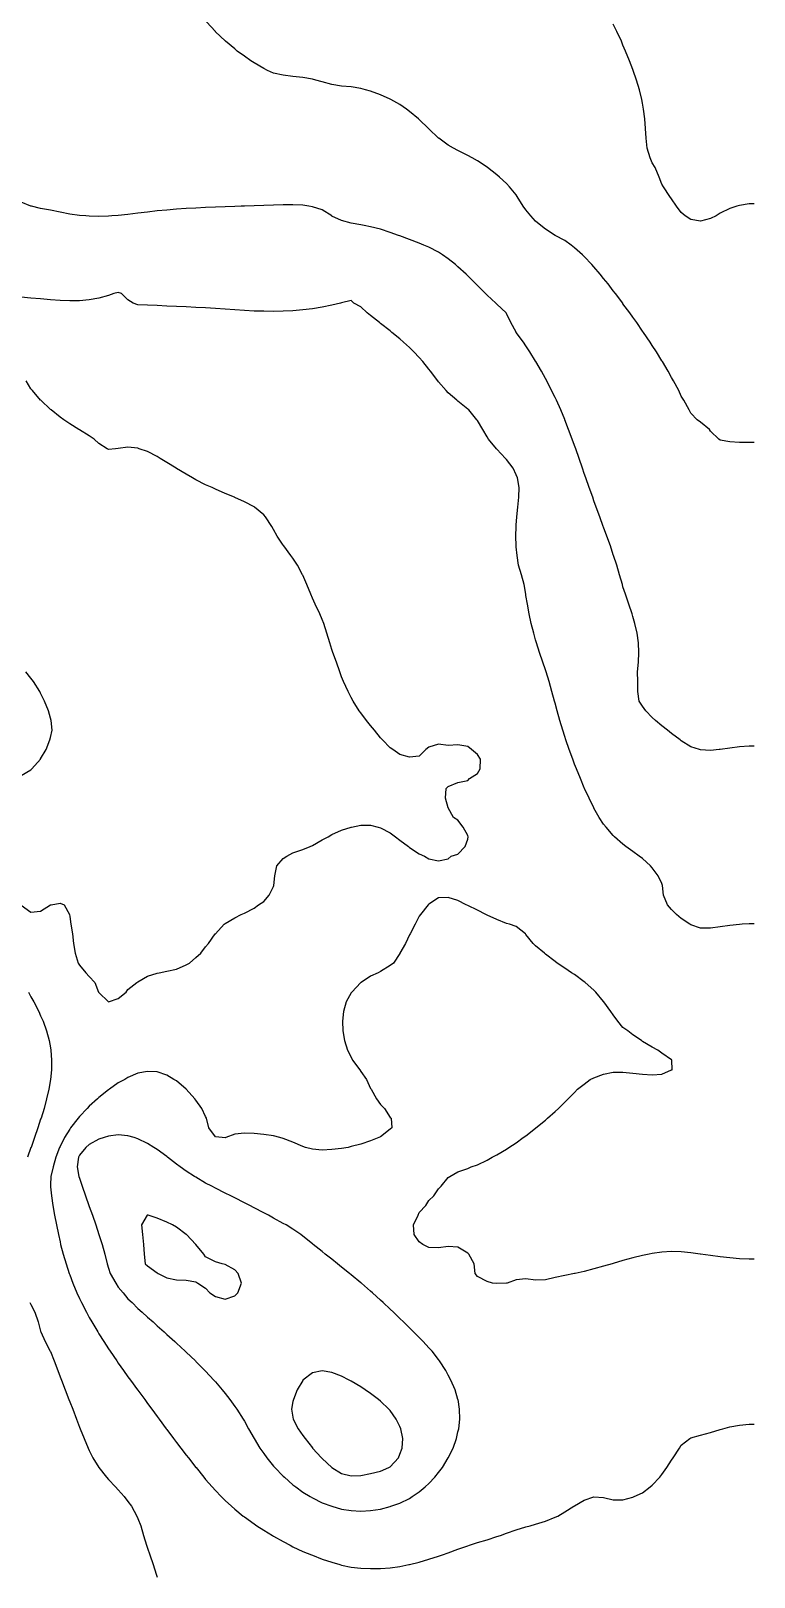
# Model space of a CAD drawing. Extents: x 771911 to 772814, y 1416488 to 1417835.
# Drawn here: x 772616.4 to 772690.9, y 1417065.9 to 1417225.3 of the extents above; entities that cross this region are included whole.
import ezdxf

# ---------------------------------------------------------------- set-up
doc = ezdxf.new("R2010")
doc.units = 0
doc.header["$MEASUREMENT"] = 0
for name, color, linetype in [('735.5', 1, 'CONTINUOUS'), ('736', 1, 'CONTINUOUS'), ('736.5', 1, 'CONTINUOUS'), ('737', 1, 'CONTINUOUS'), ('737.5', 1, 'CONTINUOUS'), ('738', 1, 'CONTINUOUS'), ('738.5', 1, 'CONTINUOUS')]:
    doc.layers.add(name, color=color, linetype=linetype)

msp = doc.modelspace()

# ---------------------------------------------------------------- linework, layer by layer
at = {"layer": '735.5', "color": 0, "linetype": 'Continuous'}
for points in [[(772637.43, 1417094.91, 735.5), (772637.75, 1417095.21, 735.5), (772638.12, 1417096.21, 735.5), (772637.77, 1417097.21, 735.5), (772637.43, 1417097.58, 735.5), (772636.43, 1417098.15, 735.5), (772636.12, 1417098.21, 735.5), (772635.43, 1417098.42, 735.5), (772634.43, 1417098.94, 735.5), (772634.26, 1417099.21, 735.5), (772633.43, 1417100.2, 735.5), (772633.43, 1417100.21, 735.5), (772632.46, 1417101.21, 735.5), (772632.43, 1417101.23, 735.5), (772631.43, 1417101.97, 735.5), (772631.01, 1417102.21, 735.5), (772630.43, 1417102.51, 735.5), (772629.43, 1417102.9, 735.5), (772628.5, 1417103.21, 735.5), (772628.43, 1417103.23, 735.5), (772628.39, 1417103.21, 735.5), (772627.83, 1417102.21, 735.5), (772627.92, 1417101.21, 735.5), (772628.02, 1417100.21, 735.5), (772628.11, 1417099.21, 735.5), (772628.21, 1417098.21, 735.5), (772628.43, 1417098, 735.5), (772629.43, 1417097.28, 735.5), (772629.53, 1417097.21, 735.5), (772630.43, 1417096.77, 735.5), (772631.43, 1417096.56, 735.5), (772632.43, 1417096.51, 735.5), (772633.43, 1417096.36, 735.5), (772633.63, 1417096.21, 735.5), (772634.43, 1417095.68, 735.5), (772634.87, 1417095.21, 735.5), (772635.43, 1417094.83, 735.5), (772636.43, 1417094.56, 735.5), (772637.43, 1417094.91, 735.5)], [(772653.29, 1417077.21, 735.5), (772653.43, 1417077.28, 735.5), (772654.3, 1417078.21, 735.5), (772654.43, 1417078.58, 735.5), (772654.67, 1417079.21, 735.5), (772654.73, 1417080.21, 735.5), (772654.53, 1417081.21, 735.5), (772654.43, 1417081.45, 735.5), (772654.06, 1417082.21, 735.5), (772653.43, 1417083.07, 735.5), (772653.29, 1417083.21, 735.5), (772652.43, 1417084.05, 735.5), (772652.23, 1417084.21, 735.5), (772651.43, 1417084.84, 735.5), (772650.87, 1417085.21, 735.5), (772650.43, 1417085.52, 735.5), (772649.43, 1417086.11, 735.5), (772649.22, 1417086.21, 735.5), (772648.43, 1417086.63, 735.5), (772647.43, 1417087.01, 735.5), (772646.43, 1417087.16, 735.5), (772645.43, 1417086.98, 735.5), (772644.46, 1417086.21, 735.5), (772644.43, 1417086.18, 735.5), (772643.86, 1417085.21, 735.5), (772643.47, 1417084.21, 735.5), (772643.43, 1417084.03, 735.5), (772643.29, 1417083.21, 735.5), (772643.43, 1417082.39, 735.5), (772643.46, 1417082.21, 735.5), (772643.97, 1417081.21, 735.5), (772644.43, 1417080.51, 735.5), (772644.67, 1417080.21, 735.5), (772645.43, 1417079.23, 735.5), (772645.45, 1417079.21, 735.5), (772646.36, 1417078.21, 735.5), (772646.43, 1417078.13, 735.5), (772647.43, 1417077.21, 735.5), (772647.44, 1417077.21, 735.5), (772648.43, 1417076.58, 735.5), (772649.43, 1417076.34, 735.5), (772650.43, 1417076.4, 735.5), (772651.43, 1417076.58, 735.5), (772652.43, 1417076.82, 735.5), (772653.29, 1417077.21, 735.5)]]:
    msp.add_polyline3d(points, dxfattribs=at)
at = {"layer": '736', "color": 0, "linetype": 'Continuous'}
for points in [[(772615.43, 1417148.53, 736), (772616.43, 1417149.13, 736), (772616.51, 1417149.21, 736), (772617.41, 1417150.21, 736), (772617.43, 1417150.25, 736), (772618, 1417151.21, 736), (772618.38, 1417152.21, 736), (772618.43, 1417152.47, 736), (772618.62, 1417153.21, 736), (772618.52, 1417154.21, 736), (772618.43, 1417154.46, 736), (772618.23, 1417155.21, 736), (772617.84, 1417156.21, 736), (772617.43, 1417157.01, 736), (772617.34, 1417157.21, 736), (772616.71, 1417158.21, 736), (772616.43, 1417158.56, 736), (772615.9, 1417159.21, 736)], [(772653.5, 1417073.21, 736), (772654.43, 1417073.54, 736), (772655.43, 1417074.03, 736), (772655.72, 1417074.21, 736), (772656.43, 1417074.7, 736), (772657.06, 1417075.21, 736), (772657.43, 1417075.57, 736), (772658.05, 1417076.21, 736), (772658.43, 1417076.71, 736), (772658.83, 1417077.21, 736), (772659.43, 1417078.21, 736), (772659.43, 1417078.22, 736), (772659.93, 1417079.21, 736), (772660.28, 1417080.21, 736), (772660.43, 1417080.89, 736), (772660.51, 1417081.21, 736), (772660.62, 1417082.21, 736), (772660.6, 1417083.21, 736), (772660.44, 1417084.21, 736), (772660.43, 1417084.23, 736), (772660.14, 1417085.21, 736), (772659.7, 1417086.21, 736), (772659.43, 1417086.72, 736), (772659.18, 1417087.21, 736), (772658.54, 1417088.21, 736), (772658.43, 1417088.34, 736), (772657.76, 1417089.21, 736), (772657.43, 1417089.56, 736), (772656.85, 1417090.21, 736), (772656.43, 1417090.62, 736), (772655.86, 1417091.21, 736), (772655.43, 1417091.61, 736), (772654.83, 1417092.21, 736), (772654.43, 1417092.58, 736), (772653.78, 1417093.21, 736), (772653.43, 1417093.52, 736), (772652.71, 1417094.21, 736), (772652.43, 1417094.46, 736), (772651.62, 1417095.21, 736), (772651.43, 1417095.37, 736), (772650.48, 1417096.21, 736), (772650.43, 1417096.24, 736), (772649.43, 1417097.07, 736), (772649.26, 1417097.21, 736), (772648.43, 1417097.87, 736), (772648, 1417098.21, 736), (772647.43, 1417098.67, 736), (772646.76, 1417099.21, 736), (772646.43, 1417099.48, 736), (772645.52, 1417100.21, 736), (772645.43, 1417100.28, 736), (772644.43, 1417101.07, 736), (772644.25, 1417101.21, 736), (772643.43, 1417101.78, 736), (772642.74, 1417102.21, 736), (772642.43, 1417102.37, 736), (772641.43, 1417102.92, 736), (772640.91, 1417103.21, 736), (772640.43, 1417103.45, 736), (772639.43, 1417103.97, 736), (772639, 1417104.21, 736), (772638.43, 1417104.48, 736), (772637.43, 1417104.99, 736), (772637.02, 1417105.21, 736), (772636.43, 1417105.49, 736), (772635.43, 1417106, 736), (772635.06, 1417106.21, 736), (772634.43, 1417106.53, 736), (772633.43, 1417107.12, 736), (772633.29, 1417107.21, 736), (772632.43, 1417107.76, 736), (772631.81, 1417108.21, 736), (772631.43, 1417108.48, 736), (772630.49, 1417109.21, 736), (772630.43, 1417109.25, 736), (772629.43, 1417109.98, 736), (772629.1, 1417110.21, 736), (772628.43, 1417110.61, 736), (772627.43, 1417111.08, 736), (772627.06, 1417111.21, 736), (772626.43, 1417111.39, 736), (772625.43, 1417111.49, 736), (772624.43, 1417111.37, 736), (772623.99, 1417111.21, 736), (772623.43, 1417111.04, 736), (772622.43, 1417110.52, 736), (772622.09, 1417110.21, 736), (772621.43, 1417109.41, 736), (772621.32, 1417109.21, 736), (772621.19, 1417108.21, 736), (772621.38, 1417107.21, 736), (772621.43, 1417107.03, 736), (772621.7, 1417106.21, 736), (772622.05, 1417105.21, 736), (772622.4, 1417104.21, 736), (772622.43, 1417104.1, 736), (772622.76, 1417103.21, 736), (772623.12, 1417102.21, 736), (772623.43, 1417101.24, 736), (772623.44, 1417101.21, 736), (772623.76, 1417100.21, 736), (772624.03, 1417099.21, 736), (772624.27, 1417098.21, 736), (772624.43, 1417097.74, 736), (772624.61, 1417097.21, 736), (772625.17, 1417096.21, 736), (772625.43, 1417095.81, 736), (772625.93, 1417095.21, 736), (772626.43, 1417094.61, 736), (772626.85, 1417094.21, 736), (772627.43, 1417093.61, 736), (772627.89, 1417093.21, 736), (772628.43, 1417092.69, 736), (772629.01, 1417092.21, 736), (772629.43, 1417091.81, 736), (772630.14, 1417091.21, 736), (772630.43, 1417090.93, 736), (772631.25, 1417090.21, 736), (772631.43, 1417090.03, 736), (772632.33, 1417089.21, 736), (772632.43, 1417089.11, 736), (772633.38, 1417088.21, 736), (772633.43, 1417088.15, 736), (772634.36, 1417087.21, 736), (772634.43, 1417087.13, 736), (772635.28, 1417086.21, 736), (772635.43, 1417086.03, 736), (772636.13, 1417085.21, 736), (772636.43, 1417084.83, 736), (772636.92, 1417084.21, 736), (772637.43, 1417083.5, 736), (772637.65, 1417083.21, 736), (772638.29, 1417082.21, 736), (772638.43, 1417081.98, 736), (772638.86, 1417081.21, 736), (772639.43, 1417080.21, 736), (772639.43, 1417080.19, 736), (772640.03, 1417079.21, 736), (772640.43, 1417078.64, 736), (772640.74, 1417078.21, 736), (772641.43, 1417077.36, 736), (772641.56, 1417077.21, 736), (772642.43, 1417076.31, 736), (772642.54, 1417076.21, 736), (772643.43, 1417075.43, 736), (772643.71, 1417075.21, 736), (772644.43, 1417074.68, 736), (772645.2, 1417074.21, 736), (772645.43, 1417074.07, 736), (772646.43, 1417073.58, 736), (772647.43, 1417073.21, 736), (772647.44, 1417073.21, 736), (772648.43, 1417072.93, 736), (772649.43, 1417072.77, 736), (772650.43, 1417072.72, 736), (772651.43, 1417072.77, 736), (772652.43, 1417072.92, 736), (772653.43, 1417073.18, 736), (772653.5, 1417073.21, 736)]]:
    msp.add_polyline3d(points, dxfattribs=at)
at = {"layer": '736.5', "color": 0, "linetype": 'Continuous'}
for points in [[(772626.24, 1417126.21, 736.5), (772626.43, 1417126.47, 736.5), (772627.34, 1417127.21, 736.5), (772627.43, 1417127.27, 736.5), (772628.43, 1417127.85, 736.5), (772629.43, 1417128.17, 736.5), (772629.63, 1417128.21, 736.5), (772630.43, 1417128.36, 736.5), (772631.43, 1417128.59, 736.5), (772632.43, 1417129.02, 736.5), (772632.75, 1417129.21, 736.5), (772633.43, 1417129.78, 736.5), (772633.92, 1417130.21, 736.5), (772634.43, 1417130.88, 736.5), (772634.73, 1417131.21, 736.5), (772635.42, 1417132.21, 736.5), (772635.43, 1417132.23, 736.5), (772636.33, 1417133.21, 736.5), (772636.43, 1417133.29, 736.5), (772637.43, 1417133.86, 736.5), (772638.09, 1417134.21, 736.5), (772638.43, 1417134.33, 736.5), (772639.43, 1417134.85, 736.5), (772639.87, 1417135.21, 736.5), (772640.43, 1417135.54, 736.5), (772640.96, 1417136.21, 736.5), (772641.43, 1417137.1, 736.5), (772641.46, 1417137.21, 736.5), (772641.57, 1417138.21, 736.5), (772641.78, 1417139.21, 736.5), (772642.43, 1417139.98, 736.5), (772642.81, 1417140.21, 736.5), (772643.43, 1417140.55, 736.5), (772644.43, 1417140.91, 736.5), (772645.19, 1417141.21, 736.5), (772645.43, 1417141.33, 736.5), (772646.43, 1417141.92, 736.5), (772647.05, 1417142.21, 736.5), (772647.43, 1417142.46, 736.5), (772648.43, 1417142.91, 736.5), (772649.43, 1417143.2, 736.5), (772649.47, 1417143.21, 736.5), (772650.43, 1417143.4, 736.5), (772651.43, 1417143.41, 736.5), (772652.2, 1417143.21, 736.5), (772652.43, 1417143.15, 736.5), (772653.43, 1417142.63, 736.5), (772653.99, 1417142.21, 736.5), (772654.43, 1417141.87, 736.5), (772655.34, 1417141.21, 736.5), (772655.43, 1417141.13, 736.5), (772656.43, 1417140.47, 736.5), (772656.99, 1417140.21, 736.5), (772657.43, 1417139.96, 736.5), (772658.43, 1417139.75, 736.5), (772659.43, 1417139.96, 736.5), (772659.73, 1417140.21, 736.5), (772660.43, 1417140.42, 736.5), (772661.16, 1417141.21, 736.5), (772661.43, 1417141.98, 736.5), (772661.48, 1417142.21, 736.5), (772661.43, 1417142.35, 736.5), (772660.96, 1417143.21, 736.5), (772660.43, 1417143.92, 736.5), (772659.97, 1417144.21, 736.5), (772659.43, 1417145.19, 736.5), (772659.42, 1417145.21, 736.5), (772659.13, 1417146.21, 736.5), (772659.21, 1417147.21, 736.5), (772659.43, 1417147.41, 736.5), (772660.43, 1417147.83, 736.5), (772661.43, 1417148.02, 736.5), (772661.62, 1417148.21, 736.5), (772662.43, 1417148.73, 736.5), (772662.7, 1417149.21, 736.5), (772662.74, 1417150.21, 736.5), (772662.43, 1417150.71, 736.5), (772661.83, 1417151.21, 736.5), (772661.43, 1417151.53, 736.5), (772660.43, 1417151.7, 736.5), (772659.43, 1417151.63, 736.5), (772658.43, 1417151.76, 736.5), (772657.43, 1417151.44, 736.5), (772657.1, 1417151.21, 736.5), (772656.43, 1417150.53, 736.5), (772655.43, 1417150.41, 736.5), (772654.43, 1417150.7, 736.5), (772653.71, 1417151.21, 736.5), (772653.43, 1417151.38, 736.5), (772652.64, 1417152.21, 736.5), (772652.43, 1417152.42, 736.5), (772651.82, 1417153.21, 736.5), (772651.43, 1417153.69, 736.5), (772651.02, 1417154.21, 736.5), (772650.43, 1417154.98, 736.5), (772650.25, 1417155.21, 736.5), (772649.64, 1417156.21, 736.5), (772649.43, 1417156.58, 736.5), (772649.1, 1417157.21, 736.5), (772648.63, 1417158.21, 736.5), (772648.43, 1417158.7, 736.5), (772648.26, 1417159.21, 736.5), (772647.9, 1417160.21, 736.5), (772647.54, 1417161.21, 736.5), (772647.43, 1417161.54, 736.5), (772647.22, 1417162.21, 736.5), (772646.93, 1417163.21, 736.5), (772646.61, 1417164.21, 736.5), (772646.43, 1417164.6, 736.5), (772646.19, 1417165.21, 736.5), (772645.71, 1417166.21, 736.5), (772645.43, 1417166.83, 736.5), (772645.28, 1417167.21, 736.5), (772644.87, 1417168.21, 736.5), (772644.43, 1417169.18, 736.5), (772644.42, 1417169.21, 736.5), (772643.88, 1417170.21, 736.5), (772643.43, 1417170.94, 736.5), (772643.22, 1417171.21, 736.5), (772642.48, 1417172.21, 736.5), (772642.43, 1417172.28, 736.5), (772641.79, 1417173.21, 736.5), (772641.43, 1417173.88, 736.5), (772641.26, 1417174.21, 736.5), (772640.6, 1417175.21, 736.5), (772640.43, 1417175.4, 736.5), (772639.45, 1417176.21, 736.5), (772639.43, 1417176.22, 736.5), (772638.43, 1417176.74, 736.5), (772637.43, 1417177.19, 736.5), (772637.39, 1417177.21, 736.5), (772636.43, 1417177.61, 736.5), (772635.43, 1417178.05, 736.5), (772635.1, 1417178.21, 736.5), (772634.43, 1417178.51, 736.5), (772633.43, 1417179.01, 736.5), (772633.09, 1417179.21, 736.5), (772632.43, 1417179.58, 736.5), (772631.43, 1417180.19, 736.5), (772631.4, 1417180.21, 736.5), (772630.43, 1417180.8, 736.5), (772629.75, 1417181.21, 736.5), (772629.43, 1417181.4, 736.5), (772628.43, 1417181.93, 736.5), (772627.59, 1417182.21, 736.5), (772627.43, 1417182.27, 736.5), (772626.43, 1417182.37, 736.5), (772625.43, 1417182.25, 736.5), (772625.15, 1417182.21, 736.5), (772624.43, 1417182.13, 736.5), (772624.27, 1417182.21, 736.5), (772623.43, 1417182.77, 736.5), (772622.94, 1417183.21, 736.5), (772622.43, 1417183.53, 736.5), (772621.43, 1417184.16, 736.5), (772621.36, 1417184.21, 736.5), (772620.43, 1417184.78, 736.5), (772619.82, 1417185.21, 736.5), (772619.43, 1417185.47, 736.5), (772618.51, 1417186.21, 736.5), (772618.43, 1417186.27, 736.5), (772617.45, 1417187.21, 736.5), (772617.43, 1417187.23, 736.5), (772616.59, 1417188.21, 736.5), (772616.43, 1417188.39, 736.5), (772615.94, 1417189.21, 736.5)], [(772615.43, 1417135.16, 736.5), (772616.43, 1417134.44, 736.5), (772617.43, 1417134.55, 736.5), (772618.43, 1417135.19, 736.5), (772618.51, 1417135.21, 736.5), (772619.43, 1417135.38, 736.5), (772619.85, 1417135.21, 736.5), (772620.39, 1417134.21, 736.5), (772620.43, 1417134.01, 736.5), (772620.55, 1417133.21, 736.5), (772620.7, 1417132.21, 736.5), (772620.82, 1417131.21, 736.5), (772620.98, 1417130.21, 736.5), (772621.31, 1417129.21, 736.5), (772621.43, 1417128.99, 736.5), (772622.08, 1417128.21, 736.5), (772622.43, 1417127.81, 736.5), (772623.02, 1417127.21, 736.5), (772623.4, 1417126.21, 736.5), (772623.43, 1417126.16, 736.5), (772624.43, 1417125.21, 736.5), (772625.43, 1417125.54, 736.5), (772626.24, 1417126.21, 736.5)], [(772690.93, 1417098.69, 736.5), (772690.43, 1417098.69, 736.5), (772689.43, 1417098.73, 736.5), (772688.43, 1417098.82, 736.5), (772687.43, 1417098.93, 736.5), (772686.43, 1417099.06, 736.5), (772685.43, 1417099.2, 736.5), (772685.39, 1417099.21, 736.5), (772684.43, 1417099.33, 736.5), (772683.43, 1417099.43, 736.5), (772682.43, 1417099.46, 736.5), (772681.43, 1417099.41, 736.5), (772680.43, 1417099.27, 736.5), (772680.14, 1417099.21, 736.5), (772679.43, 1417099.07, 736.5), (772678.43, 1417098.82, 736.5), (772677.43, 1417098.54, 736.5), (772676.43, 1417098.24, 736.5), (772676.31, 1417098.21, 736.5), (772675.43, 1417097.95, 736.5), (772674.43, 1417097.68, 736.5), (772673.43, 1417097.43, 736.5), (772672.49, 1417097.21, 736.5), (772672.43, 1417097.19, 736.5), (772671.43, 1417097, 736.5), (772670.43, 1417096.79, 736.5), (772669.43, 1417096.55, 736.5), (772668.43, 1417096.52, 736.5), (772667.43, 1417096.66, 736.5), (772666.43, 1417096.56, 736.5), (772665.48, 1417096.21, 736.5), (772665.43, 1417096.2, 736.5), (772664.43, 1417096.17, 736.5), (772664, 1417096.21, 736.5), (772663.43, 1417096.39, 736.5), (772662.43, 1417096.9, 736.5), (772662.21, 1417097.21, 736.5), (772662.11, 1417098.21, 736.5), (772661.53, 1417099.21, 736.5), (772661.43, 1417099.31, 736.5), (772660.43, 1417099.91, 736.5), (772659.43, 1417099.98, 736.5), (772658.43, 1417099.84, 736.5), (772657.43, 1417099.87, 736.5), (772656.8, 1417100.21, 736.5), (772656.43, 1417100.47, 736.5), (772655.9, 1417101.21, 736.5), (772655.85, 1417102.21, 736.5), (772656.31, 1417103.21, 736.5), (772656.43, 1417103.49, 736.5), (772657.12, 1417104.21, 736.5), (772657.43, 1417104.73, 736.5), (772657.95, 1417105.21, 736.5), (772658.43, 1417105.95, 736.5), (772658.7, 1417106.21, 736.5), (772659.43, 1417107.09, 736.5), (772659.59, 1417107.21, 736.5), (772660.43, 1417107.69, 736.5), (772661.43, 1417108.04, 736.5), (772661.78, 1417108.21, 736.5), (772662.43, 1417108.41, 736.5), (772663.43, 1417108.89, 736.5), (772663.95, 1417109.21, 736.5), (772664.43, 1417109.44, 736.5), (772665.43, 1417110.03, 736.5), (772665.68, 1417110.21, 736.5), (772666.43, 1417110.67, 736.5), (772667.15, 1417111.21, 736.5), (772667.43, 1417111.4, 736.5), (772668.43, 1417112.19, 736.5), (772668.46, 1417112.21, 736.5), (772669.43, 1417113.02, 736.5), (772669.66, 1417113.21, 736.5), (772670.43, 1417113.91, 736.5), (772670.77, 1417114.21, 736.5), (772671.43, 1417114.85, 736.5), (772671.78, 1417115.21, 736.5), (772672.43, 1417115.85, 736.5), (772672.73, 1417116.21, 736.5), (772673.43, 1417116.73, 736.5), (772674.06, 1417117.21, 736.5), (772674.43, 1417117.38, 736.5), (772675.43, 1417117.76, 736.5), (772676.43, 1417117.96, 736.5), (772677.43, 1417117.95, 736.5), (772678.43, 1417117.85, 736.5), (772679.43, 1417117.75, 736.5), (772680.43, 1417117.67, 736.5), (772681.43, 1417117.75, 736.5), (772682.43, 1417118.19, 736.5), (772682.48, 1417118.21, 736.5), (772682.47, 1417119.21, 736.5), (772682.43, 1417119.23, 736.5), (772681.43, 1417119.92, 736.5), (772681.02, 1417120.21, 736.5), (772680.43, 1417120.54, 736.5), (772679.43, 1417121.13, 736.5), (772679.32, 1417121.21, 736.5), (772678.43, 1417121.79, 736.5), (772677.93, 1417122.21, 736.5), (772677.43, 1417122.56, 736.5), (772676.9, 1417123.21, 736.5), (772676.43, 1417123.87, 736.5), (772676.18, 1417124.21, 736.5), (772675.47, 1417125.21, 736.5), (772675.43, 1417125.25, 736.5), (772674.63, 1417126.21, 736.5), (772674.43, 1417126.41, 736.5), (772673.52, 1417127.21, 736.5), (772673.43, 1417127.28, 736.5), (772672.43, 1417128.01, 736.5), (772672.12, 1417128.21, 736.5), (772671.43, 1417128.69, 736.5), (772670.66, 1417129.21, 736.5), (772670.43, 1417129.38, 736.5), (772669.43, 1417130.13, 736.5), (772669.33, 1417130.21, 736.5), (772668.43, 1417130.99, 736.5), (772668.19, 1417131.21, 736.5), (772667.43, 1417132.16, 736.5), (772667.38, 1417132.21, 736.5), (772666.43, 1417132.98, 736.5), (772665.74, 1417133.21, 736.5), (772665.43, 1417133.28, 736.5), (772664.43, 1417133.68, 736.5), (772663.43, 1417134.15, 736.5), (772663.3, 1417134.21, 736.5), (772662.43, 1417134.67, 736.5), (772661.43, 1417135.15, 736.5), (772661.28, 1417135.21, 736.5), (772660.43, 1417135.64, 736.5), (772659.43, 1417135.95, 736.5), (772658.43, 1417135.93, 736.5), (772657.43, 1417135.29, 736.5), (772657.37, 1417135.21, 736.5), (772656.57, 1417134.21, 736.5), (772656.43, 1417134.04, 736.5), (772656.01, 1417133.21, 736.5), (772655.49, 1417132.21, 736.5), (772655.43, 1417132.11, 736.5), (772655.03, 1417131.21, 736.5), (772654.45, 1417130.21, 736.5), (772654.43, 1417130.18, 736.5), (772653.78, 1417129.21, 736.5), (772653.43, 1417128.94, 736.5), (772652.43, 1417128.32, 736.5), (772652.21, 1417128.21, 736.5), (772651.43, 1417127.85, 736.5), (772650.44, 1417127.21, 736.5), (772650.43, 1417127.2, 736.5), (772649.48, 1417126.21, 736.5), (772649.43, 1417126.12, 736.5), (772648.91, 1417125.21, 736.5), (772648.63, 1417124.21, 736.5), (772648.54, 1417123.21, 736.5), (772648.58, 1417122.21, 736.5), (772648.75, 1417121.21, 736.5), (772649.06, 1417120.21, 736.5), (772649.43, 1417119.52, 736.5), (772649.57, 1417119.21, 736.5), (772650.31, 1417118.21, 736.5), (772650.43, 1417118.04, 736.5), (772650.99, 1417117.21, 736.5), (772651.43, 1417116.29, 736.5), (772651.49, 1417116.21, 736.5), (772652.05, 1417115.21, 736.5), (772652.43, 1417114.62, 736.5), (772652.87, 1417114.21, 736.5), (772653.43, 1417113.28, 736.5), (772653.55, 1417113.21, 736.5), (772653.62, 1417112.21, 736.5), (772653.43, 1417112.08, 736.5), (772652.43, 1417111.31, 736.5), (772652.28, 1417111.21, 736.5), (772651.43, 1417110.87, 736.5), (772650.43, 1417110.53, 736.5), (772649.43, 1417110.28, 736.5), (772649.1, 1417110.21, 736.5), (772648.43, 1417110.1, 736.5), (772647.43, 1417109.98, 736.5), (772646.43, 1417109.93, 736.5), (772645.43, 1417110.01, 736.5), (772644.73, 1417110.21, 736.5), (772644.43, 1417110.29, 736.5), (772643.43, 1417110.74, 736.5), (772642.43, 1417111.12, 736.5), (772642.09, 1417111.21, 736.5), (772641.43, 1417111.38, 736.5), (772640.43, 1417111.54, 736.5), (772639.43, 1417111.65, 736.5), (772638.43, 1417111.68, 736.5), (772637.43, 1417111.56, 736.5), (772636.51, 1417111.21, 736.5), (772636.43, 1417111.19, 736.5), (772636.12, 1417111.21, 736.5), (772635.43, 1417111.29, 736.5), (772634.77, 1417112.21, 736.5), (772634.51, 1417113.21, 736.5), (772634.43, 1417113.38, 736.5), (772634.04, 1417114.21, 736.5), (772633.43, 1417115.07, 736.5), (772633.32, 1417115.21, 736.5), (772632.43, 1417116.19, 736.5), (772632.41, 1417116.21, 736.5), (772631.43, 1417117.05, 736.5), (772631.16, 1417117.21, 736.5), (772630.43, 1417117.66, 736.5), (772629.43, 1417117.99, 736.5), (772628.43, 1417118.04, 736.5), (772627.43, 1417117.85, 736.5), (772626.43, 1417117.42, 736.5), (772626.12, 1417117.21, 736.5), (772625.43, 1417116.86, 736.5), (772624.53, 1417116.21, 736.5), (772624.43, 1417116.15, 736.5), (772623.43, 1417115.36, 736.5), (772623.28, 1417115.21, 736.5), (772622.43, 1417114.46, 736.5), (772622.22, 1417114.21, 736.5), (772621.43, 1417113.39, 736.5), (772621.29, 1417113.21, 736.5), (772620.52, 1417112.21, 736.5), (772620.43, 1417112.09, 736.5), (772619.89, 1417111.21, 736.5), (772619.43, 1417110.3, 736.5), (772619.39, 1417110.21, 736.5), (772619.01, 1417109.21, 736.5), (772618.72, 1417108.21, 736.5), (772618.48, 1417107.21, 736.5), (772618.43, 1417106.33, 736.5), (772618.43, 1417106.21, 736.5), (772618.43, 1417106.14, 736.5), (772618.55, 1417105.21, 736.5), (772618.7, 1417104.21, 736.5), (772618.86, 1417103.21, 736.5), (772619.05, 1417102.21, 736.5), (772619.26, 1417101.21, 736.5), (772619.43, 1417100.46, 736.5), (772619.49, 1417100.21, 736.5), (772619.75, 1417099.21, 736.5), (772620.05, 1417098.21, 736.5), (772620.38, 1417097.21, 736.5), (772620.43, 1417097.06, 736.5), (772620.75, 1417096.21, 736.5), (772621.17, 1417095.21, 736.5), (772621.43, 1417094.63, 736.5), (772621.64, 1417094.21, 736.5), (772622.15, 1417093.21, 736.5), (772622.43, 1417092.68, 736.5), (772622.71, 1417092.21, 736.5), (772623.31, 1417091.21, 736.5), (772623.43, 1417091, 736.5), (772623.94, 1417090.21, 736.5), (772624.43, 1417089.45, 736.5), (772624.6, 1417089.21, 736.5), (772625.28, 1417088.21, 736.5), (772625.43, 1417087.98, 736.5), (772625.98, 1417087.21, 736.5), (772626.43, 1417086.56, 736.5), (772626.7, 1417086.21, 736.5), (772627.42, 1417085.21, 736.5), (772627.43, 1417085.19, 736.5), (772628.15, 1417084.21, 736.5), (772628.43, 1417083.82, 736.5), (772628.89, 1417083.21, 736.5), (772629.43, 1417082.47, 736.5), (772629.63, 1417082.21, 736.5), (772630.38, 1417081.21, 736.5), (772630.43, 1417081.14, 736.5), (772631.13, 1417080.21, 736.5), (772631.43, 1417079.8, 736.5), (772631.89, 1417079.21, 736.5), (772632.43, 1417078.49, 736.5), (772632.65, 1417078.21, 736.5), (772633.43, 1417077.22, 736.5), (772633.44, 1417077.21, 736.5), (772634.24, 1417076.21, 736.5), (772634.43, 1417075.98, 736.5), (772635.1, 1417075.21, 736.5), (772635.43, 1417074.85, 736.5), (772636.04, 1417074.21, 736.5), (772636.43, 1417073.82, 736.5), (772637.09, 1417073.21, 736.5), (772637.43, 1417072.91, 736.5), (772638.3, 1417072.21, 736.5), (772638.43, 1417072.11, 736.5), (772639.43, 1417071.4, 736.5), (772639.71, 1417071.21, 736.5), (772640.43, 1417070.75, 736.5), (772641.33, 1417070.21, 736.5), (772641.43, 1417070.15, 736.5), (772642.43, 1417069.57, 736.5), (772643.13, 1417069.21, 736.5), (772643.43, 1417069.05, 736.5), (772644.43, 1417068.57, 736.5), (772645.33, 1417068.21, 736.5), (772645.43, 1417068.16, 736.5), (772646.43, 1417067.78, 736.5), (772647.43, 1417067.44, 736.5), (772648.27, 1417067.21, 736.5), (772648.43, 1417067.15, 736.5), (772649.43, 1417066.94, 736.5), (772650.43, 1417066.83, 736.5), (772651.43, 1417066.79, 736.5), (772652.43, 1417066.8, 736.5), (772653.43, 1417066.88, 736.5), (772654.43, 1417067.02, 736.5), (772655.35, 1417067.21, 736.5), (772655.43, 1417067.22, 736.5), (772656.43, 1417067.47, 736.5), (772657.43, 1417067.75, 736.5), (772658.43, 1417068.07, 736.5), (772658.83, 1417068.21, 736.5), (772659.43, 1417068.42, 736.5), (772660.43, 1417068.79, 736.5), (772661.43, 1417069.15, 736.5), (772661.62, 1417069.21, 736.5), (772662.43, 1417069.48, 736.5), (772663.43, 1417069.77, 736.5), (772664.43, 1417070.09, 736.5), (772664.8, 1417070.21, 736.5), (772665.43, 1417070.45, 736.5), (772666.43, 1417070.8, 736.5), (772667.43, 1417071.09, 736.5), (772667.87, 1417071.21, 736.5), (772668.43, 1417071.36, 736.5), (772669.43, 1417071.67, 736.5), (772670.43, 1417072.08, 736.5), (772670.7, 1417072.21, 736.5), (772671.43, 1417072.64, 736.5), (772672.38, 1417073.21, 736.5), (772672.43, 1417073.25, 736.5), (772673.43, 1417073.83, 736.5), (772674.43, 1417074.18, 736.5), (772675.43, 1417074.13, 736.5), (772676.43, 1417073.88, 736.5), (772677.43, 1417073.88, 736.5), (772678.43, 1417074.14, 736.5), (772678.58, 1417074.21, 736.5), (772679.43, 1417074.61, 736.5), (772680.23, 1417075.21, 736.5), (772680.43, 1417075.38, 736.5), (772681.21, 1417076.21, 736.5), (772681.43, 1417076.49, 736.5), (772681.95, 1417077.21, 736.5), (772682.43, 1417077.96, 736.5), (772682.59, 1417078.21, 736.5), (772683.25, 1417079.21, 736.5), (772683.43, 1417079.5, 736.5), (772684.32, 1417080.21, 736.5), (772684.43, 1417080.26, 736.5), (772685.43, 1417080.54, 736.5), (772686.43, 1417080.83, 736.5), (772687.43, 1417081.14, 736.5), (772687.72, 1417081.21, 736.5), (772688.43, 1417081.41, 736.5), (772689.43, 1417081.59, 736.5), (772690.43, 1417081.67, 736.5), (772690.93, 1417081.67, 736.5)]]:
    msp.add_polyline3d(points, dxfattribs=at)
at = {"layer": '737', "color": 0, "linetype": 'Continuous'}
for points in [[(772690.93, 1417133.25, 737), (772690.43, 1417133.25, 737), (772689.72, 1417133.21, 737), (772689.43, 1417133.19, 737), (772688.43, 1417133.09, 737), (772687.43, 1417132.94, 737), (772686.43, 1417132.79, 737), (772685.43, 1417132.81, 737), (772684.43, 1417133.15, 737), (772684.33, 1417133.21, 737), (772683.43, 1417133.79, 737), (772682.94, 1417134.21, 737), (772682.43, 1417134.72, 737), (772682, 1417135.21, 737), (772681.61, 1417136.21, 737), (772681.51, 1417137.21, 737), (772681.43, 1417137.4, 737), (772681.04, 1417138.21, 737), (772680.43, 1417139.02, 737), (772680.25, 1417139.21, 737), (772679.43, 1417139.97, 737), (772679.08, 1417140.21, 737), (772678.43, 1417140.71, 737), (772677.73, 1417141.21, 737), (772677.43, 1417141.45, 737), (772676.57, 1417142.21, 737), (772676.43, 1417142.35, 737), (772675.68, 1417143.21, 737), (772675.43, 1417143.53, 737), (772674.99, 1417144.21, 737), (772674.43, 1417145.18, 737), (772674.42, 1417145.21, 737), (772673.93, 1417146.21, 737), (772673.47, 1417147.21, 737), (772673.43, 1417147.28, 737), (772673.04, 1417148.21, 737), (772672.63, 1417149.21, 737), (772672.43, 1417149.71, 737), (772672.25, 1417150.21, 737), (772671.89, 1417151.21, 737), (772671.55, 1417152.21, 737), (772671.43, 1417152.55, 737), (772671.23, 1417153.21, 737), (772670.93, 1417154.21, 737), (772670.65, 1417155.21, 737), (772670.43, 1417156, 737), (772670.38, 1417156.21, 737), (772670.11, 1417157.21, 737), (772669.81, 1417158.21, 737), (772669.5, 1417159.21, 737), (772669.43, 1417159.43, 737), (772669.18, 1417160.21, 737), (772668.84, 1417161.21, 737), (772668.53, 1417162.21, 737), (772668.43, 1417162.53, 737), (772668.23, 1417163.21, 737), (772667.97, 1417164.21, 737), (772667.76, 1417165.21, 737), (772667.58, 1417166.21, 737), (772667.43, 1417167.1, 737), (772667.42, 1417167.21, 737), (772667.24, 1417168.21, 737), (772666.97, 1417169.21, 737), (772666.68, 1417170.21, 737), (772666.51, 1417171.21, 737), (772666.43, 1417172.09, 737), (772666.42, 1417172.21, 737), (772666.4, 1417173.21, 737), (772666.42, 1417174.21, 737), (772666.43, 1417174.33, 737), (772666.5, 1417175.21, 737), (772666.61, 1417176.21, 737), (772666.71, 1417177.21, 737), (772666.74, 1417178.21, 737), (772666.57, 1417179.21, 737), (772666.43, 1417179.52, 737), (772666.1, 1417180.21, 737), (772665.43, 1417181.1, 737), (772665.31, 1417181.21, 737), (772664.43, 1417182.16, 737), (772664.38, 1417182.21, 737), (772663.58, 1417183.21, 737), (772663.43, 1417183.43, 737), (772662.98, 1417184.21, 737), (772662.43, 1417185.11, 737), (772662.38, 1417185.21, 737), (772661.53, 1417186.21, 737), (772661.43, 1417186.3, 737), (772660.43, 1417187.11, 737), (772660.31, 1417187.21, 737), (772659.43, 1417187.98, 737), (772659.21, 1417188.21, 737), (772658.43, 1417189.11, 737), (772658.36, 1417189.21, 737), (772657.59, 1417190.21, 737), (772657.43, 1417190.41, 737), (772656.79, 1417191.21, 737), (772656.43, 1417191.62, 737), (772655.88, 1417192.21, 737), (772655.43, 1417192.66, 737), (772654.82, 1417193.21, 737), (772654.43, 1417193.56, 737), (772653.61, 1417194.21, 737), (772653.43, 1417194.36, 737), (772652.43, 1417195.14, 737), (772652.33, 1417195.21, 737), (772651.43, 1417195.96, 737), (772651.06, 1417196.21, 737), (772650.43, 1417196.85, 737), (772649.71, 1417197.21, 737), (772649.43, 1417197.48, 737), (772648.43, 1417197.25, 737), (772648.31, 1417197.21, 737), (772647.43, 1417197.01, 737), (772646.43, 1417196.81, 737), (772645.43, 1417196.64, 737), (772644.43, 1417196.52, 737), (772643.43, 1417196.44, 737), (772642.43, 1417196.38, 737), (772641.43, 1417196.37, 737), (772640.43, 1417196.38, 737), (772639.43, 1417196.41, 737), (772638.43, 1417196.47, 737), (772637.43, 1417196.54, 737), (772636.43, 1417196.61, 737), (772635.43, 1417196.68, 737), (772634.43, 1417196.74, 737), (772633.43, 1417196.79, 737), (772632.43, 1417196.83, 737), (772631.43, 1417196.87, 737), (772630.43, 1417196.92, 737), (772629.43, 1417196.97, 737), (772628.43, 1417197.01, 737), (772627.43, 1417197.06, 737), (772626.96, 1417197.21, 737), (772626.43, 1417197.56, 737), (772625.76, 1417198.21, 737), (772625.43, 1417198.32, 737), (772624.98, 1417198.21, 737), (772624.43, 1417198, 737), (772623.43, 1417197.73, 737), (772622.43, 1417197.55, 737), (772621.43, 1417197.47, 737), (772620.43, 1417197.46, 737), (772619.43, 1417197.5, 737), (772618.43, 1417197.57, 737), (772617.43, 1417197.66, 737), (772616.43, 1417197.75, 737), (772615.43, 1417197.84, 737)], [(772616.17, 1417126.21, 737), (772616.43, 1417125.74, 737), (772616.74, 1417125.21, 737), (772617.24, 1417124.21, 737), (772617.43, 1417123.77, 737), (772617.68, 1417123.21, 737), (772618.04, 1417122.21, 737), (772618.31, 1417121.21, 737), (772618.43, 1417120.46, 737), (772618.48, 1417120.21, 737), (772618.56, 1417119.21, 737), (772618.54, 1417118.21, 737), (772618.44, 1417117.21, 737), (772618.43, 1417117.2, 737), (772618.27, 1417116.21, 737), (772618.05, 1417115.21, 737), (772617.78, 1417114.21, 737), (772617.47, 1417113.21, 737), (772617.43, 1417113.1, 737), (772617.15, 1417112.21, 737), (772616.8, 1417111.21, 737), (772616.44, 1417110.21, 737), (772616.43, 1417110.2, 737), (772616.06, 1417109.21, 737)], [(772616.32, 1417094.21, 737), (772616.43, 1417094.02, 737), (772616.84, 1417093.21, 737), (772617.19, 1417092.21, 737), (772617.43, 1417091.27, 737), (772617.45, 1417091.21, 737), (772617.91, 1417090.21, 737), (772618.42, 1417089.21, 737), (772618.43, 1417089.18, 737), (772618.83, 1417088.21, 737), (772619.2, 1417087.21, 737), (772619.43, 1417086.55, 737), (772619.57, 1417086.21, 737), (772619.95, 1417085.21, 737), (772620.35, 1417084.21, 737), (772620.43, 1417083.98, 737), (772620.74, 1417083.21, 737), (772621.13, 1417082.21, 737), (772621.43, 1417081.38, 737), (772621.51, 1417081.21, 737), (772621.9, 1417080.21, 737), (772622.33, 1417079.21, 737), (772622.43, 1417078.98, 737), (772622.82, 1417078.21, 737), (772623.43, 1417077.21, 737), (772623.44, 1417077.21, 737), (772624.2, 1417076.21, 737), (772624.43, 1417075.97, 737), (772625.13, 1417075.21, 737), (772625.43, 1417074.92, 737), (772626.04, 1417074.21, 737), (772626.43, 1417073.7, 737), (772626.78, 1417073.21, 737), (772627.34, 1417072.21, 737), (772627.43, 1417071.95, 737), (772627.74, 1417071.21, 737), (772628.04, 1417070.21, 737), (772628.34, 1417069.21, 737), (772628.43, 1417068.9, 737), (772628.68, 1417068.21, 737), (772629.04, 1417067.21, 737), (772629.34, 1417066.21, 737), (772629.43, 1417065.9, 737)]]:
    msp.add_polyline3d(points, dxfattribs=at)
at = {"layer": '737.5', "color": 0, "linetype": 'Continuous'}
msp.add_polyline3d([(772690.93, 1417151.57, 737.5), (772690.43, 1417151.57, 737.5), (772689.43, 1417151.5, 737.5), (772688.43, 1417151.37, 737.5), (772687.43, 1417151.22, 737.5), (772687.33, 1417151.21, 737.5), (772686.43, 1417151.11, 737.5), (772685.43, 1417151.17, 737.5), (772685.32, 1417151.21, 737.5), (772684.43, 1417151.49, 737.5), (772683.43, 1417152.12, 737.5), (772683.32, 1417152.21, 737.5), (772682.43, 1417152.88, 737.5), (772682.02, 1417153.21, 737.5), (772681.43, 1417153.64, 737.5), (772680.78, 1417154.21, 737.5), (772680.43, 1417154.5, 737.5), (772679.77, 1417155.21, 737.5), (772679.43, 1417155.69, 737.5), (772679.08, 1417156.21, 737.5), (772678.95, 1417157.21, 737.5), (772678.97, 1417158.21, 737.5), (772678.92, 1417159.21, 737.5), (772679.01, 1417160.21, 737.5), (772679.07, 1417161.21, 737.5), (772679.03, 1417162.21, 737.5), (772678.89, 1417163.21, 737.5), (772678.66, 1417164.21, 737.5), (772678.43, 1417164.94, 737.5), (772678.36, 1417165.21, 737.5), (772678.02, 1417166.21, 737.5), (772677.68, 1417167.21, 737.5), (772677.43, 1417167.99, 737.5), (772677.37, 1417168.21, 737.5), (772677.08, 1417169.21, 737.5), (772676.78, 1417170.21, 737.5), (772676.46, 1417171.21, 737.5), (772676.43, 1417171.27, 737.5), (772676.13, 1417172.21, 737.5), (772675.77, 1417173.21, 737.5), (772675.43, 1417174.12, 737.5), (772675.4, 1417174.21, 737.5), (772675.04, 1417175.21, 737.5), (772674.67, 1417176.21, 737.5), (772674.43, 1417176.84, 737.5), (772674.31, 1417177.21, 737.5), (772673.95, 1417178.21, 737.5), (772673.6, 1417179.21, 737.5), (772673.43, 1417179.67, 737.5), (772673.25, 1417180.21, 737.5), (772672.9, 1417181.21, 737.5), (772672.56, 1417182.21, 737.5), (772672.43, 1417182.56, 737.5), (772672.2, 1417183.21, 737.5), (772671.83, 1417184.21, 737.5), (772671.44, 1417185.21, 737.5), (772671.43, 1417185.22, 737.5), (772671.02, 1417186.21, 737.5), (772670.57, 1417187.21, 737.5), (772670.43, 1417187.49, 737.5), (772670.08, 1417188.21, 737.5), (772669.57, 1417189.21, 737.5), (772669.43, 1417189.46, 737.5), (772669.02, 1417190.21, 737.5), (772668.44, 1417191.21, 737.5), (772668.43, 1417191.23, 737.5), (772667.83, 1417192.21, 737.5), (772667.43, 1417192.82, 737.5), (772667.17, 1417193.21, 737.5), (772666.44, 1417194.21, 737.5), (772666.43, 1417194.22, 737.5), (772665.88, 1417195.21, 737.5), (772665.43, 1417196.15, 737.5), (772665.4, 1417196.21, 737.5), (772664.43, 1417197.11, 737.5), (772664.32, 1417197.21, 737.5), (772663.43, 1417198.05, 737.5), (772663.28, 1417198.21, 737.5), (772662.43, 1417199.04, 737.5), (772662.27, 1417199.21, 737.5), (772661.43, 1417200.02, 737.5), (772661.26, 1417200.21, 737.5), (772660.43, 1417200.97, 737.5), (772660.18, 1417201.21, 737.5), (772659.43, 1417201.8, 737.5), (772658.85, 1417202.21, 737.5), (772658.43, 1417202.47, 737.5), (772657.43, 1417202.98, 737.5), (772656.9, 1417203.21, 737.5), (772656.43, 1417203.4, 737.5), (772655.43, 1417203.78, 737.5), (772654.43, 1417204.15, 737.5), (772654.29, 1417204.21, 737.5), (772653.43, 1417204.51, 737.5), (772652.43, 1417204.83, 737.5), (772651.43, 1417205.08, 737.5), (772650.76, 1417205.21, 737.5), (772650.43, 1417205.28, 737.5), (772649.43, 1417205.47, 737.5), (772648.43, 1417205.74, 737.5), (772647.43, 1417206.2, 737.5), (772647.42, 1417206.21, 737.5), (772646.43, 1417206.83, 737.5), (772645.43, 1417207.16, 737.5), (772645.07, 1417207.21, 737.5), (772644.43, 1417207.31, 737.5), (772643.43, 1417207.35, 737.5), (772642.43, 1417207.34, 737.5), (772641.43, 1417207.31, 737.5), (772640.43, 1417207.28, 737.5), (772639.43, 1417207.25, 737.5), (772638.43, 1417207.22, 737.5), (772638.1, 1417207.21, 737.5), (772637.43, 1417207.18, 737.5), (772636.43, 1417207.15, 737.5), (772635.43, 1417207.11, 737.5), (772634.43, 1417207.07, 737.5), (772633.43, 1417207.02, 737.5), (772632.43, 1417206.97, 737.5), (772631.43, 1417206.9, 737.5), (772630.43, 1417206.81, 737.5), (772629.43, 1417206.72, 737.5), (772628.43, 1417206.61, 737.5), (772627.43, 1417206.49, 737.5), (772626.43, 1417206.37, 737.5), (772625.43, 1417206.26, 737.5), (772624.75, 1417206.21, 737.5), (772624.43, 1417206.18, 737.5), (772623.43, 1417206.15, 737.5), (772622.43, 1417206.18, 737.5), (772622.08, 1417206.21, 737.5), (772621.43, 1417206.26, 737.5), (772620.43, 1417206.41, 737.5), (772619.43, 1417206.59, 737.5), (772618.43, 1417206.79, 737.5), (772617.43, 1417206.97, 737.5), (772616.48, 1417207.21, 737.5), (772616.43, 1417207.22, 737.5), (772615.43, 1417207.62, 737.5)], dxfattribs=at)
at = {"layer": '738', "color": 0, "linetype": 'Continuous'}
msp.add_polyline3d([(772690.93, 1417182.86, 738), (772690.43, 1417182.86, 738), (772689.43, 1417182.87, 738), (772688.43, 1417182.92, 738), (772687.43, 1417183.09, 738), (772687.3, 1417183.21, 738), (772686.43, 1417184.03, 738), (772686.33, 1417184.21, 738), (772685.43, 1417184.97, 738), (772685.07, 1417185.21, 738), (772684.43, 1417185.88, 738), (772684.24, 1417186.21, 738), (772683.69, 1417187.21, 738), (772683.43, 1417187.64, 738), (772683.18, 1417188.21, 738), (772682.65, 1417189.21, 738), (772682.43, 1417189.55, 738), (772682.09, 1417190.21, 738), (772681.49, 1417191.21, 738), (772681.43, 1417191.29, 738), (772680.88, 1417192.21, 738), (772680.43, 1417192.87, 738), (772680.22, 1417193.21, 738), (772679.54, 1417194.21, 738), (772679.43, 1417194.35, 738), (772678.85, 1417195.21, 738), (772678.43, 1417195.77, 738), (772678.14, 1417196.21, 738), (772677.43, 1417197.16, 738), (772677.4, 1417197.21, 738), (772676.66, 1417198.21, 738), (772676.43, 1417198.49, 738), (772675.89, 1417199.21, 738), (772675.43, 1417199.77, 738), (772675.09, 1417200.21, 738), (772674.43, 1417200.96, 738), (772674.22, 1417201.21, 738), (772673.43, 1417202.03, 738), (772673.25, 1417202.21, 738), (772672.43, 1417202.94, 738), (772672.1, 1417203.21, 738), (772671.43, 1417203.67, 738), (772670.44, 1417204.21, 738), (772670.43, 1417204.21, 738), (772669.43, 1417204.86, 738), (772668.98, 1417205.21, 738), (772668.43, 1417205.68, 738), (772667.92, 1417206.21, 738), (772667.43, 1417206.84, 738), (772667.16, 1417207.21, 738), (772666.54, 1417208.21, 738), (772666.43, 1417208.37, 738), (772665.74, 1417209.21, 738), (772665.43, 1417209.54, 738), (772664.72, 1417210.21, 738), (772664.43, 1417210.46, 738), (772663.47, 1417211.21, 738), (772663.43, 1417211.23, 738), (772662.43, 1417211.89, 738), (772661.88, 1417212.21, 738), (772661.43, 1417212.45, 738), (772660.43, 1417212.95, 738), (772659.98, 1417213.21, 738), (772659.43, 1417213.5, 738), (772658.45, 1417214.21, 738), (772658.43, 1417214.23, 738), (772657.43, 1417215.18, 738), (772657.4, 1417215.21, 738), (772656.43, 1417216.14, 738), (772656.35, 1417216.21, 738), (772655.43, 1417216.99, 738), (772655.11, 1417217.21, 738), (772654.43, 1417217.69, 738), (772653.5, 1417218.21, 738), (772653.43, 1417218.25, 738), (772652.43, 1417218.71, 738), (772651.43, 1417219.06, 738), (772650.89, 1417219.21, 738), (772650.43, 1417219.33, 738), (772649.43, 1417219.51, 738), (772648.43, 1417219.59, 738), (772647.43, 1417219.75, 738), (772646.43, 1417220.05, 738), (772645.78, 1417220.21, 738), (772645.43, 1417220.3, 738), (772644.43, 1417220.47, 738), (772643.43, 1417220.59, 738), (772642.43, 1417220.71, 738), (772641.43, 1417220.94, 738), (772640.82, 1417221.21, 738), (772640.43, 1417221.41, 738), (772639.43, 1417222, 738), (772639.09, 1417222.21, 738), (772638.43, 1417222.67, 738), (772637.68, 1417223.21, 738), (772637.43, 1417223.42, 738), (772636.48, 1417224.21, 738), (772636.43, 1417224.25, 738), (772635.43, 1417225.2, 738), (772635.43, 1417225.21, 738), (772634.52, 1417226.21, 738)], dxfattribs=at)
at = {"layer": '738.5', "color": 0, "linetype": 'Continuous'}
msp.add_polyline3d([(772690.93, 1417207.47, 738.5), (772690.43, 1417207.47, 738.5), (772689.43, 1417207.3, 738.5), (772689.17, 1417207.21, 738.5), (772688.43, 1417206.99, 738.5), (772687.43, 1417206.51, 738.5), (772687.03, 1417206.21, 738.5), (772686.43, 1417205.94, 738.5), (772685.43, 1417205.68, 738.5), (772684.43, 1417205.86, 738.5), (772683.83, 1417206.21, 738.5), (772683.43, 1417206.58, 738.5), (772682.94, 1417207.21, 738.5), (772682.43, 1417207.98, 738.5), (772682.27, 1417208.21, 738.5), (772681.59, 1417209.21, 738.5), (772681.43, 1417209.49, 738.5), (772681.14, 1417210.21, 738.5), (772680.73, 1417211.21, 738.5), (772680.43, 1417211.7, 738.5), (772680.23, 1417212.21, 738.5), (772679.92, 1417213.21, 738.5), (772679.81, 1417214.21, 738.5), (772679.76, 1417215.21, 738.5), (772679.68, 1417216.21, 738.5), (772679.55, 1417217.21, 738.5), (772679.43, 1417217.82, 738.5), (772679.36, 1417218.21, 738.5), (772679.12, 1417219.21, 738.5), (772678.82, 1417220.21, 738.5), (772678.47, 1417221.21, 738.5), (772678.43, 1417221.29, 738.5), (772678.1, 1417222.21, 738.5), (772677.69, 1417223.21, 738.5), (772677.43, 1417223.8, 738.5), (772677.26, 1417224.21, 738.5), (772676.81, 1417225.21, 738.5), (772676.43, 1417225.98, 738.5)], dxfattribs=at)

doc.saveas('drawing.dxf')
